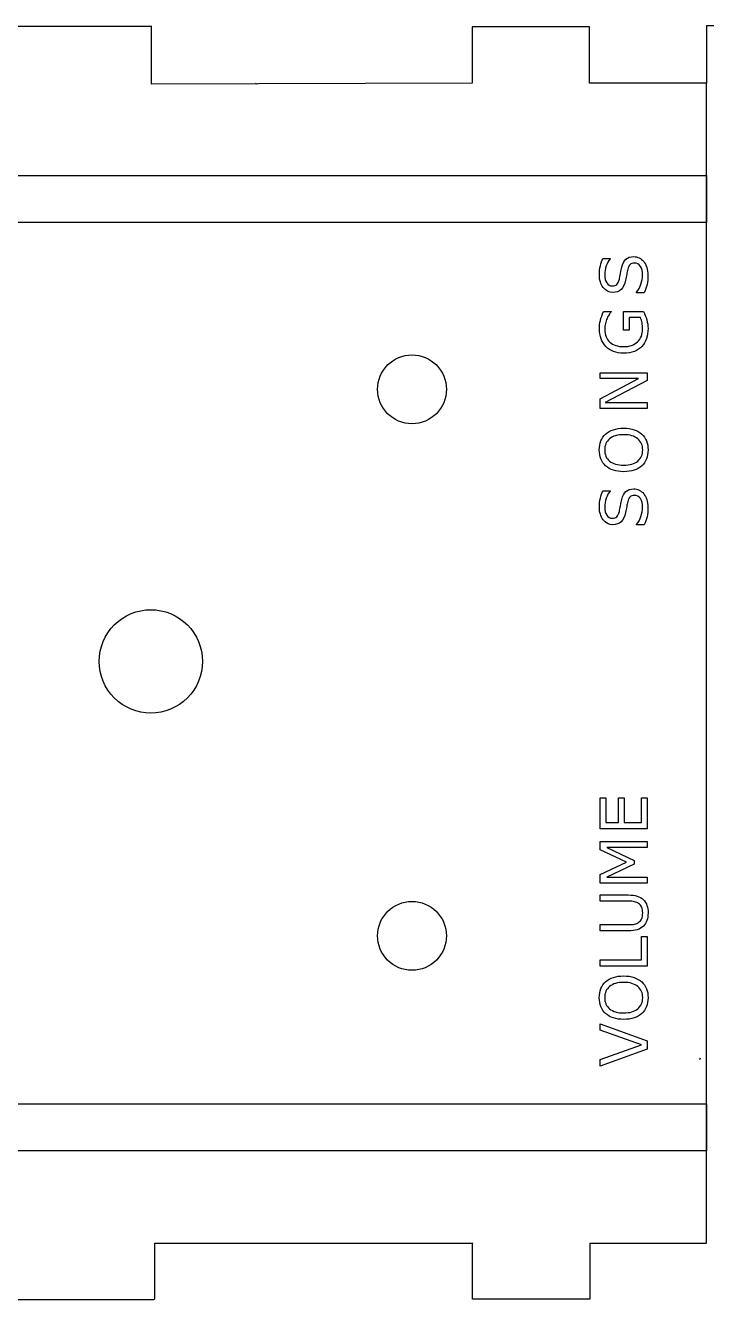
# Model space of a CAD drawing. Extents: x 5 to 365, y 4 to 204.
# Drawn here: x 67.7 to 130.4, y 87 to 204.3 of the extents above; entities that cross this region are included whole.
import ezdxf

# ---------------------------------------------------------------- set-up
doc = ezdxf.new("R2010")
doc.units = 0
doc.layers.add('Your_Design', color=7, linetype='CONTINUOUS')

msp = doc.modelspace()

# ---------------------------------------------------------------- linework, layer by layer
at = {"layer": 'Your_Design', "color": 5}
for points in [[(108.823075, 198.996478), (79.305976, 198.899978), (79.305976, 204.200018), (58.302077, 204.200188), (58.302077, 204.200188), (58.302077, 199.000858)], [(119.624958, 204.176965), (108.822959, 204.176965), (108.822959, 204.176965), (108.822959, 198.996484), (108.822959, 199.005974)], [(119.624958, 199.005966), (119.624958, 204.176965), (108.924958, 204.176965)], [(130.385996, 204.302014), (147.487252, 204.301686)], [(130.385996, 204.302014), (130.385996, 199.001013), (130.385996, 199.001017)], [(130.385975, 92.223016), (130.385975, 199.001018), (130.385975, 199.001018), (119.625075, 199.006018)], [(79.605976, 87.107009), (79.605976, 92.204009), (79.605976, 92.204009), (100.005276, 92.204189), (108.831775, 92.204211)], [(119.633682, 92.204195), (119.633682, 87.048937), (108.831683, 87.048937), (108.831683, 92.229401), (108.831683, 92.204212)], [(119.633775, 92.204193), (130.385975, 92.204016)], [(58.403677, 87.00501), (79.503976, 87.00501)]]:
    msp.add_lwpolyline(points, dxfattribs=at)
at = {"layer": 'Your_Design', "color": 1}
for points in [[(23.416891, 186.170189), (29.336944, 190.49619), (130.385996, 190.496014), (130.385996, 186.170013)], [(123.688435, 183.02181)], [(124.918772, 172.328969), (124.918772, 171.619725), (121.062754, 169.575943), (124.918772, 169.575943), (124.918772, 169.040392), (120.608253, 169.040392), (120.608253, 169.929118), (124.128461, 171.793417), (120.608253, 171.793417), (120.608253, 172.328969)], [(121.103282, 166.678586)], [(122.764959, 166.626478)], [(123.688435, 161.636127)], [(124.918771, 133.192388), (124.918771, 130.352483), (120.608254, 130.352483), (120.608254, 133.192388), (121.117757, 133.192388), (121.117757, 130.925675), (122.298879, 130.925675), (122.298879, 133.192388), (122.808383, 133.192388), (122.808383, 130.925675), (124.409267, 130.925675), (124.409267, 133.192388)], [(124.918771, 129.18873), (124.918771, 128.615538), (121.204605, 128.615538), (123.731859, 127.417046), (123.731859, 127.075447), (121.204605, 125.885639), (124.918771, 125.885639), (124.918771, 125.350081), (120.608254, 125.350081), (120.608254, 126.131707), (123.008132, 127.280986), (120.608254, 128.392631), (120.608254, 129.18873)], [(124.918771, 120.434528), (124.918771, 117.707524), (120.608254, 117.707524), (120.608254, 118.280716), (124.409267, 118.280716), (124.409267, 120.434528)], [(121.103283, 116.25428)], [(122.764959, 116.202172)], [(120.608254, 112.386682), (124.918771, 110.817643), (124.918771, 110.053388), (120.608254, 108.484347), (120.608254, 109.098067), (124.400583, 110.44999), (120.608254, 111.801911)], [(29.372578, 100.709187), (23.320234, 105.035417), (130.385996, 105.035064), (130.385996, 100.709067)]]:
    msp.add_lwpolyline(points, close=True, dxfattribs=at)
for points in [[(120.831161, 182.848116), (121.508569, 182.848116), (121.508569, 182.807589)], [(124.652441, 179.698494), (123.934503, 179.698494), (123.934503, 179.739023)], [(120.918008, 177.976457), (121.598312, 177.976457), (121.598312, 177.924349)], [(124.31084, 177.411956), (123.254198, 177.411956), (123.254198, 176.256901), (122.750486, 176.256901), (122.750486, 177.979351), (124.600331, 177.979351)], [(120.831161, 161.462434), (121.508569, 161.462434), (121.508569, 161.421906)], [(124.652441, 158.312811), (123.934503, 158.312811), (123.934503, 158.353339)], [(123.231041, 123.67972), (120.608254, 123.67972), (120.608254, 124.252912), (123.187617, 124.252912)], [(123.187617, 120.944032), (120.608254, 120.944032), (120.608254, 121.517224), (123.216566, 121.517224)]]:
    msp.add_lwpolyline(points, dxfattribs=at)
at = {"layer": 'Your_Design', "color": 5}
for points in [[(103.278019, 173.973889)], [(79.232679, 150.514697)], [(103.278017, 123.656396)]]:
    msp.add_lwpolyline(points, close=True, dxfattribs=at)
for points in [[(79.305976, 204.200018), (79.305976, 204.200018), (79.364976, 204.200018), (79.305976, 204.200018)], [(88.852876, 199.001108), (88.907876, 199.001108), (88.954476, 198.958108), (88.954476, 198.899548)], [(101.036485, 173.045413), (101.630976, 173.639906), (102.43728, 173.973889), (103.278019, 173.973889)], [(103.278019, 173.973889), (104.118758, 173.973889), (104.925062, 173.639906), (105.519554, 173.045413)], [(100.108015, 170.803873), (100.108013, 171.644613), (100.441993, 172.450919), (101.036485, 173.045413)], [(105.519554, 173.045413), (106.114045, 172.450919), (106.448026, 171.644613), (106.448024, 170.803873)], [(103.278019, 167.633872), (101.527277, 167.633872), (100.108018, 169.053129), (100.108015, 170.803873)], [(106.448024, 170.803873), (106.44802, 169.053129), (105.028762, 167.633872), (103.278019, 167.633872)], [(75.868617, 149.121256), (76.760822, 150.013461), (77.970911, 150.514697), (79.232679, 150.514697)], [(79.232679, 150.514697), (80.494447, 150.514697), (81.704537, 150.013461), (82.596741, 149.121256)], [(74.475177, 145.757191), (74.475177, 147.01896), (74.976412, 148.22905), (75.868617, 149.121256)], [(82.596741, 149.121256), (83.488946, 148.22905), (83.990181, 147.01896), (83.990181, 145.757191)], [(75.868617, 142.393127), (74.976412, 143.285333), (74.475177, 144.495423), (74.475177, 145.757191)], [(83.990181, 145.757191), (83.990181, 144.495423), (83.488946, 143.285333), (82.596741, 142.393127)], [(79.232679, 140.999686), (77.970911, 140.999686), (76.760822, 141.500922), (75.868617, 142.393127)], [(82.596741, 142.393127), (81.704537, 141.500922), (80.494447, 140.999686), (79.232679, 140.999686)], [(101.036485, 122.727922), (101.630976, 123.322414), (102.437279, 123.656396), (103.278017, 123.656396)], [(103.278017, 123.656396), (104.118754, 123.656396), (104.925057, 123.322414), (105.519548, 122.727922)], [(100.108013, 120.486388), (100.108013, 121.327127), (100.441994, 122.133431), (101.036485, 122.727922)], [(105.519548, 122.727922), (106.114039, 122.133431), (106.44802, 121.327127), (106.44802, 120.486388)], [(101.036485, 118.244854), (100.441994, 118.839346), (100.108013, 119.64565), (100.108013, 120.486388)], [(106.44802, 120.486388), (106.44802, 119.64565), (106.114039, 118.839346), (105.519548, 118.244854)], [(103.278017, 117.316381), (102.437279, 117.316381), (101.630976, 117.650363), (101.036485, 118.244854)], [(105.519548, 118.244854), (104.925057, 117.650363), (104.118754, 117.316381), (103.278017, 117.316381)], [(129.802175, 109.21205), (129.802175, 109.15735), (129.759175, 109.11048), (129.700575, 109.11048)], [(79.503976, 87.00501), (79.558976, 87.00501), (79.605976, 87.048439), (79.605976, 87.107009)]]:
    msp.add_open_spline(points, degree=3, dxfattribs=at)
at = {"layer": 'Your_Design', "color": 1}
for points in [[(122.967603, 182.778641), (123.139368, 182.940753), (123.379645, 183.02181), (123.688435, 183.02181)], [(123.688435, 183.02181), (123.85634, 183.02181), (124.022315, 182.982246), (124.18636, 182.903119)], [(120.53009, 181.342783), (120.53009, 181.645779), (120.559039, 181.923687), (120.616938, 182.176506)], [(120.616938, 182.176506), (120.674836, 182.429325), (120.746243, 182.653195), (120.831161, 182.848116)], [(121.164075, 182.159137), (121.071438, 181.89281), (121.02512, 181.619727), (121.02512, 181.339888)], [(121.508569, 182.807589), (121.369614, 182.643546), (121.254782, 182.427395), (121.164075, 182.159137)], [(122.46389, 181.475947), (122.502488, 181.703677), (122.542051, 181.896668), (122.58258, 182.054921)], [(122.58258, 182.054921), (122.667497, 182.375288), (122.795838, 182.616528), (122.967603, 182.778641)], [(123.135509, 181.858069), (123.096909, 181.713326), (123.065064, 181.556039), (123.039975, 181.386206)], [(123.346836, 182.283617), (123.256128, 182.190982), (123.185686, 182.049133), (123.135509, 181.858069)], [(123.769493, 182.425467), (123.578429, 182.425467), (123.437543, 182.378184), (123.346836, 182.283617)], [(124.302156, 182.127293), (124.168991, 182.326075), (123.991437, 182.425467), (123.769493, 182.425467)], [(124.18636, 182.903119), (124.350405, 182.825922), (124.489361, 182.716882), (124.603228, 182.575999)], [(124.501904, 181.29936), (124.501904, 181.654465), (124.435322, 181.930443), (124.302156, 182.127293)], [(124.603228, 182.575999), (124.726742, 182.421606), (124.823239, 182.241159), (124.892717, 182.034659)], [(124.892717, 182.034659), (124.962195, 181.830087), (124.996933, 181.583058), (124.996933, 181.29357)], [(120.877479, 180.181939), (120.645887, 180.486865), (120.53009, 180.873813), (120.53009, 181.342783)], [(121.02512, 181.339888), (121.02512, 181.033031), (121.088808, 180.786002), (121.216184, 180.5988)], [(122.130975, 180.459846), (122.233262, 180.552482), (122.311424, 180.71556), (122.365463, 180.94908)], [(122.365463, 180.94908), (122.392482, 181.072595), (122.425291, 181.248217), (122.46389, 181.475947)], [(122.944444, 180.850654), (122.863387, 180.468531), (122.725396, 180.184833), (122.530473, 179.999561)], [(123.039975, 181.386206), (123.014886, 181.218303), (122.983042, 181.039786), (122.944444, 180.850654)], [(124.354263, 180.494585), (124.452691, 180.780212), (124.501904, 181.048471), (124.501904, 181.29936)], [(124.996933, 181.29357), (124.996933, 180.982853), (124.967984, 180.703016), (124.910086, 180.454056)], [(121.763321, 179.724548), (121.402423, 179.724548), (121.107142, 179.877012), (120.877479, 180.181939)], [(121.216184, 180.5988), (121.34356, 180.413528), (121.507604, 180.320892), (121.708318, 180.320892)], [(121.708318, 180.320892), (121.887802, 180.320892), (122.028688, 180.36721), (122.130975, 180.459846)], [(122.530473, 179.999561), (122.333619, 179.816219), (122.077901, 179.724548), (121.763321, 179.724548)], [(123.934503, 179.739023), (124.115916, 179.957103), (124.255836, 180.208957), (124.354263, 180.494585)], [(124.910086, 180.454056), (124.852189, 180.207027), (124.766307, 179.955173), (124.652441, 179.698494)], [(120.53009, 176.39875), (120.53009, 176.643849), (120.560004, 176.893774), (120.619833, 177.148522)], [(120.619833, 177.148522), (120.677731, 177.405201), (120.777123, 177.681179), (120.918008, 177.976457)], [(121.227763, 177.328005), (121.167935, 177.19484), (121.118722, 177.043342), (121.080123, 176.873509)], [(121.415932, 177.66381), (121.340665, 177.549945), (121.277942, 177.43801), (121.227763, 177.328005)], [(121.598312, 177.924349), (121.551993, 177.864521), (121.4912, 177.777675), (121.415932, 177.66381)], [(124.452691, 176.925617), (124.416022, 177.110889), (124.368738, 177.273002), (124.31084, 177.411956)], [(124.600331, 177.979351), (124.708409, 177.743902), (124.802976, 177.486258), (124.884033, 177.20642)], [(124.884033, 177.20642), (124.96316, 176.928512), (125.002723, 176.659289), (125.002723, 176.39875)], [(121.129336, 174.739987), (120.729839, 175.14334), (120.53009, 175.696261), (120.53009, 176.39875)], [(121.080123, 176.873509), (121.039594, 176.705607), (121.01933, 176.514545), (121.01933, 176.300324)], [(121.01933, 176.300324), (121.01933, 175.817845), (121.17469, 175.435722), (121.48541, 175.153954)], [(124.044509, 175.174218), (124.353299, 175.467566), (124.507694, 175.867058), (124.507694, 176.372696)], [(124.507694, 176.372696), (124.507694, 176.557968), (124.489359, 176.742275), (124.452691, 176.925617)], [(125.002723, 176.39875), (125.002723, 176.062945), (124.956405, 175.755123), (124.863768, 175.475285)], [(121.48541, 175.153954), (121.7942, 174.874116), (122.212997, 174.734198), (122.7418, 174.734198)], [(122.7418, 174.734198), (123.299552, 174.734198), (123.733789, 174.880871), (124.044509, 175.174218)], [(124.863768, 175.475285), (124.771132, 175.195447), (124.632176, 174.957103), (124.446901, 174.760251)], [(122.759169, 174.137854), (122.070181, 174.137854), (121.526904, 174.338565), (121.129336, 174.739987)], [(123.746334, 174.299966), (123.464563, 174.191891), (123.135508, 174.137854), (122.759169, 174.137854)], [(124.446901, 174.760251), (124.259697, 174.56147), (124.026175, 174.408042), (123.746334, 174.299966)], [(120.671941, 166.050398), (120.772298, 166.297428), (120.916078, 166.506824), (121.103282, 166.678586)], [(121.103282, 166.678586), (121.296276, 166.854208), (121.532694, 166.988337), (121.812535, 167.080974)], [(122.764959, 166.626478), (122.205277, 166.626478), (121.773936, 166.501034), (121.470936, 166.250145)], [(121.812535, 167.080974), (122.092375, 167.175539), (122.40985, 167.222822), (122.764959, 167.222822)], [(122.764959, 167.222822), (123.120068, 167.222822), (123.438508, 167.174574), (123.720279, 167.078079)], [(124.064774, 166.244355), (123.763704, 166.499104), (123.330432, 166.626478), (122.764959, 166.626478)], [(123.720279, 167.078079), (124.00012, 166.983513), (124.233642, 166.850349), (124.420846, 166.678586)], [(124.420846, 166.678586), (124.615771, 166.501034), (124.762447, 166.290673), (124.860872, 166.047504)], [(120.518511, 165.219569), (120.518511, 165.528356), (120.569654, 165.805299), (120.671941, 166.050398)], [(121.470936, 166.250145), (121.166005, 165.999256), (121.01354, 165.656696), (121.01354, 165.222464)], [(124.513484, 165.222464), (124.513484, 165.650906), (124.363914, 165.991536), (124.064774, 166.244355)], [(124.860872, 166.047504), (124.959299, 165.806264), (125.008513, 165.530286), (125.008513, 165.219569)], [(120.669046, 164.39453), (120.568689, 164.647349), (120.518511, 164.922362), (120.518511, 165.219569)], [(121.103282, 163.763448), (120.914148, 163.93328), (120.769403, 164.143641), (120.669046, 164.39453)], [(121.01354, 165.222464), (121.01354, 164.784374), (121.166005, 164.439883), (121.470936, 164.188994)], [(124.064774, 164.197679), (124.363914, 164.452428), (124.513484, 164.794023), (124.513484, 165.222464)], [(124.857979, 164.391636), (124.757622, 164.144606), (124.611912, 163.934245), (124.420846, 163.760553)], [(125.008513, 165.219569), (125.008513, 164.916573), (124.958335, 164.640595), (124.857979, 164.391636)], [(121.821219, 163.358165), (121.541378, 163.450801), (121.302066, 163.585895), (121.103282, 163.763448)], [(121.470936, 164.188994), (121.773936, 163.940035), (122.205277, 163.815556), (122.764959, 163.815556)], [(122.764959, 163.219212), (122.413711, 163.219212), (122.099132, 163.265529), (121.821219, 163.358165)], [(122.764959, 163.815556), (123.330432, 163.815556), (123.763704, 163.94293), (124.064774, 164.197679)], [(123.717386, 163.358165), (123.439474, 163.265529), (123.121999, 163.219212), (122.764959, 163.219212)], [(124.420846, 163.760553), (124.229782, 163.58686), (123.995296, 163.452731), (123.717386, 163.358165)], [(120.53009, 159.9571), (120.53009, 160.260097), (120.559039, 160.538005), (120.616938, 160.790824)], [(120.616938, 160.790824), (120.674836, 161.043642), (120.746243, 161.267513), (120.831161, 161.462434)], [(121.164075, 160.773454), (121.071438, 160.507126), (121.02512, 160.234043), (121.02512, 159.954205)], [(121.508569, 161.421906), (121.369614, 161.257863), (121.254782, 161.041713), (121.164075, 160.773454)], [(122.58258, 160.669239), (122.667497, 160.989605), (122.795838, 161.230844), (122.967603, 161.392957)], [(122.967603, 161.392957), (123.139368, 161.55507), (123.379645, 161.636127), (123.688435, 161.636127)], [(123.346836, 160.897934), (123.256128, 160.805298), (123.185686, 160.663449), (123.135509, 160.472387)], [(123.769493, 161.039783), (123.578429, 161.039783), (123.437543, 160.9925), (123.346836, 160.897934)], [(123.688435, 161.636127), (123.85634, 161.636127), (124.022315, 161.596563), (124.18636, 161.517437)], [(124.302156, 160.741611), (124.168991, 160.940392), (123.991437, 161.039783), (123.769493, 161.039783)], [(124.18636, 161.517437), (124.350405, 161.44024), (124.489361, 161.3312), (124.603228, 161.190316)], [(124.501904, 159.913677), (124.501904, 160.268781), (124.435322, 160.544759), (124.302156, 160.741611)], [(124.603228, 161.190316), (124.726742, 161.035923), (124.823239, 160.855476), (124.892717, 160.648975)], [(120.877479, 158.796255), (120.645887, 159.101182), (120.53009, 159.48813), (120.53009, 159.9571)], [(121.02512, 159.954205), (121.02512, 159.647348), (121.088808, 159.400319), (121.216184, 159.213117)], [(122.130975, 159.074163), (122.233262, 159.166799), (122.311424, 159.329877), (122.365463, 159.563397)], [(122.365463, 159.563397), (122.392482, 159.686912), (122.425291, 159.862534), (122.46389, 160.090264)], [(122.46389, 160.090264), (122.502488, 160.317994), (122.542051, 160.510986), (122.58258, 160.669239)], [(123.039975, 160.000523), (123.014886, 159.83262), (122.983042, 159.654103), (122.944444, 159.464971)], [(123.135509, 160.472387), (123.096909, 160.327644), (123.065064, 160.170356), (123.039975, 160.000523)], [(124.354263, 159.108902), (124.452691, 159.394529), (124.501904, 159.662788), (124.501904, 159.913677)], [(124.892717, 160.648975), (124.962195, 160.444404), (124.996933, 160.197374), (124.996933, 159.907887)], [(124.996933, 159.907887), (124.996933, 159.59717), (124.967984, 159.317333), (124.910086, 159.068374)], [(121.763321, 158.338865), (121.402423, 158.338865), (121.107142, 158.491329), (120.877479, 158.796255)], [(121.216184, 159.213117), (121.34356, 159.027845), (121.507604, 158.935209), (121.708318, 158.935209)], [(121.708318, 158.935209), (121.887802, 158.935209), (122.028688, 158.981527), (122.130975, 159.074163)], [(122.530473, 158.613878), (122.333619, 158.430536), (122.077901, 158.338865), (121.763321, 158.338865)], [(122.944444, 159.464971), (122.863387, 159.082848), (122.725396, 158.79915), (122.530473, 158.613878)], [(123.934503, 158.353339), (124.115916, 158.57142), (124.255836, 158.823274), (124.354263, 159.108902)], [(124.910086, 159.068374), (124.852189, 158.821344), (124.766307, 158.56949), (124.652441, 158.312811)], [(123.187617, 124.252912), (123.500267, 124.252912), (123.773353, 124.218173), (124.006876, 124.148694)], [(123.760808, 123.630506), (123.617993, 123.663315), (123.441404, 123.67972), (123.231041, 123.67972)], [(124.137147, 123.471286), (124.027141, 123.546554), (123.901694, 123.599627), (123.760808, 123.630506)], [(124.006876, 124.148694), (124.238468, 124.081147), (124.431462, 123.969211), (124.585857, 123.812886)], [(124.423742, 123.123897), (124.360055, 123.268642), (124.264523, 123.384439), (124.137147, 123.471286)], [(124.585857, 123.812886), (124.732533, 123.66428), (124.839645, 123.490585), (124.907192, 123.291802)], [(124.907192, 123.291802), (124.97474, 123.093018), (125.008513, 122.861425), (125.008513, 122.597024)], [(124.137147, 121.725657), (124.262593, 121.810574), (124.35716, 121.925405), (124.420848, 122.070151)], [(124.420848, 122.070151), (124.484536, 122.216826), (124.516379, 122.39245), (124.516379, 122.597024)], [(124.516379, 122.597024), (124.516379, 122.803528), (124.4855, 122.979152), (124.423742, 123.123897)], [(125.008513, 122.597024), (125.008513, 122.326833), (124.97281, 122.09138), (124.901403, 121.890667)], [(124.012665, 121.045353), (123.788793, 120.977805), (123.513777, 120.944032), (123.187617, 120.944032)], [(123.216566, 121.517224), (123.450088, 121.517224), (123.634398, 121.532663), (123.769494, 121.563542)], [(123.769494, 121.563542), (123.904589, 121.596351), (124.027141, 121.650389), (124.137147, 121.725657)], [(124.585857, 121.384058), (124.427603, 121.227733), (124.236538, 121.114831), (124.012665, 121.045353)], [(124.901403, 121.890667), (124.829995, 121.689953), (124.724813, 121.521083), (124.585857, 121.384058)], [(120.671941, 115.626085), (120.772298, 115.873117), (120.916079, 116.082515), (121.103283, 116.25428)], [(121.103283, 116.25428), (121.296276, 116.429905), (121.532694, 116.564036), (121.812535, 116.656673)], [(122.764959, 116.202172), (122.205277, 116.202172), (121.773937, 116.076726), (121.470937, 115.825834)], [(121.812535, 116.656673), (122.092376, 116.75124), (122.409851, 116.798523), (122.764959, 116.798523)], [(122.764959, 116.798523), (123.120068, 116.798523), (123.438508, 116.750275), (123.72028, 116.653778)], [(124.064775, 115.820045), (123.763704, 116.074796), (123.330432, 116.202172), (122.764959, 116.202172)], [(123.72028, 116.653778), (124.000121, 116.559211), (124.233644, 116.426045), (124.420848, 116.25428)], [(124.420848, 116.25428), (124.615772, 116.076726), (124.762447, 115.866363), (124.860874, 115.62319)], [(120.518511, 114.795246), (120.518511, 115.104036), (120.569655, 115.380982), (120.671941, 115.626085)], [(121.470937, 115.825834), (121.166006, 115.574942), (121.013541, 115.232378), (121.013541, 114.798142)], [(124.513485, 114.798142), (124.513485, 115.226588), (124.363915, 115.567222), (124.064775, 115.820045)], [(124.860874, 115.62319), (124.9593, 115.381948), (125.008513, 115.105967), (125.008513, 114.795246)], [(120.669047, 113.970198), (120.56869, 114.22302), (120.518511, 114.498036), (120.518511, 114.795246)], [(121.103283, 113.339108), (120.914149, 113.508943), (120.769403, 113.719306), (120.669047, 113.970198)], [(121.013541, 114.798142), (121.013541, 114.360045), (121.166006, 114.015551), (121.470937, 113.764659)], [(124.064775, 113.773344), (124.363915, 114.028096), (124.513485, 114.369696), (124.513485, 114.798142)], [(124.857979, 113.967303), (124.757622, 113.720271), (124.611911, 113.509907), (124.420848, 113.336212)], [(125.008513, 114.795246), (125.008513, 114.492246), (124.958335, 114.216265), (124.857979, 113.967303)], [(121.821221, 112.933821), (121.54138, 113.026458), (121.302067, 113.161554), (121.103283, 113.339108)], [(121.470937, 113.764659), (121.773937, 113.515697), (122.205277, 113.391216), (122.764959, 113.391216)], [(122.764959, 112.794865), (122.413711, 112.794865), (122.099132, 112.841184), (121.821221, 112.933821)], [(122.764959, 113.391216), (123.330432, 113.391216), (123.763704, 113.518592), (124.064775, 113.773344)], [(123.717386, 112.933821), (123.439474, 112.841184), (123.121999, 112.794865), (122.764959, 112.794865)], [(124.420848, 113.336212), (124.229784, 113.162518), (123.995297, 113.028387), (123.717386, 112.933821)]]:
    msp.add_open_spline(points, degree=3, dxfattribs=at)

doc.saveas('drawing.dxf')
